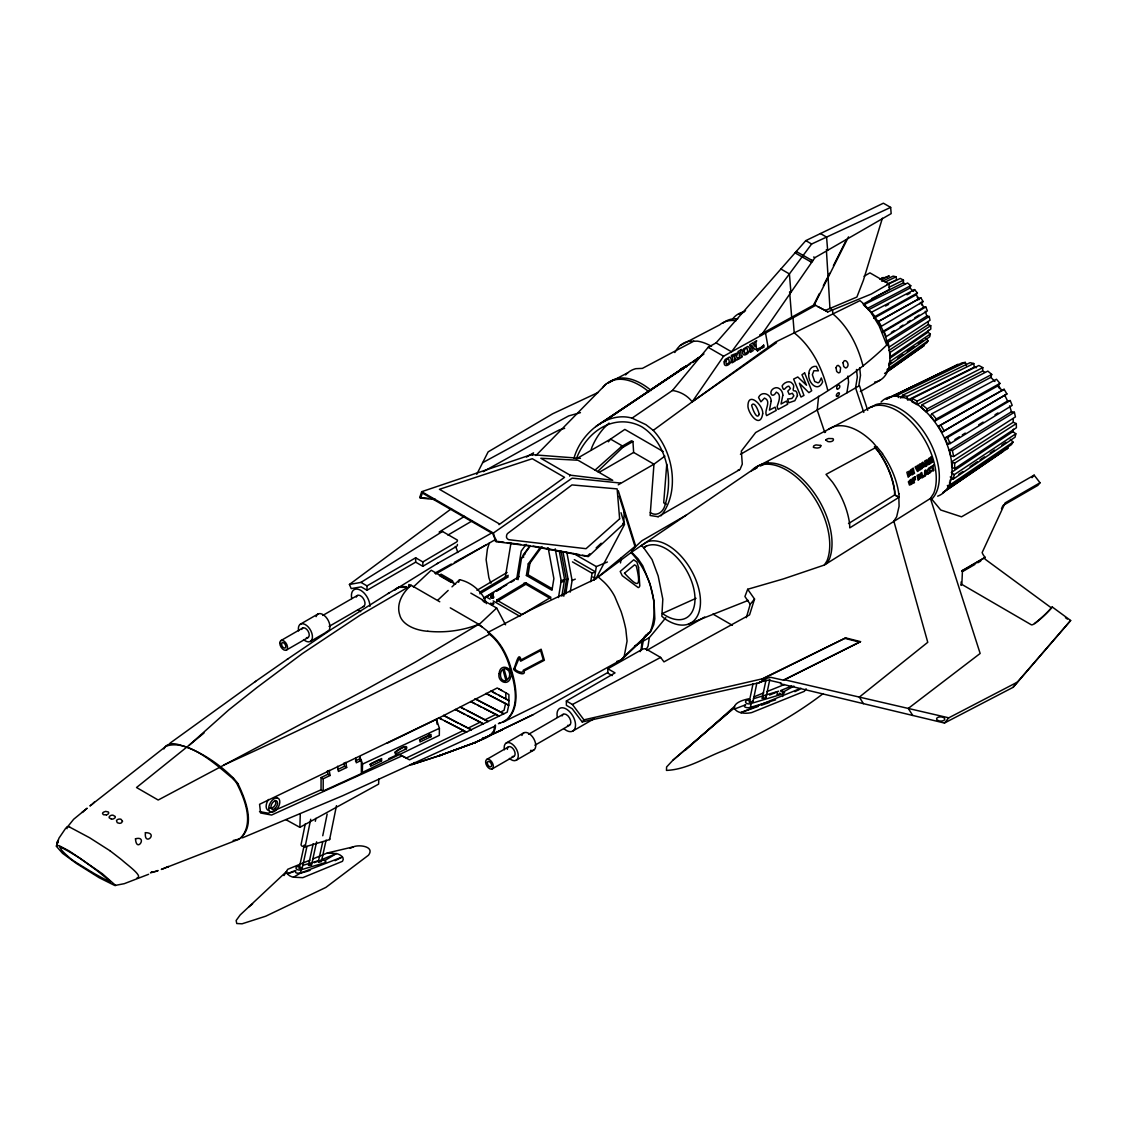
<?xml version="1.0" encoding="UTF-8"?>
<svg xmlns="http://www.w3.org/2000/svg" width="1127" height="1127" viewBox="0 0 1127 1127"><rect width="100%" height="100%" fill="white"/><g stroke="black" fill="none" stroke-linecap="round" stroke-linejoin="round"><path stroke-width="1.5" d="M458.619 582.293L459.591 579.715C471.171 582.011 483.286 592.196 486.441 603.649M285.835 819.625L299.867 827.345L300.289 813.933M378.785 779.081L378.63 784.11L299.867 827.345M871.805 298.57L903.361 282.891L903.46 280.144L900.276 278.425L887.682 284.441M961.19 581.87L961.035 585.378L961.838 584.406L962.472 570.403L985.139 557.33A12.538 9.819 38.5 0 1 982.138 552.568L1005.129 502.91L1040.024 482.765L1034.135 475.157L961.514 516.814L940.735 510.01L930.93 498.148L824.344 565.036L783.35 578.926L747.68 589.266L744.919 596.535L750.216 604.283L746.328 617.681M580.447 458.365L531.423 454.618L421.695 491.682L419.723 497.528L420.653 498.064L422.357 493.02L492.781 533.677L496.105 541.636L534.057 546.623L588.266 556.625L623.654 523.9L624.33 509.869M381.518 760.936L381.644 758.527L370.656 763.895L370.544 766.29L381.518 760.936L379.405 759.711L369.67 764.472M394.788 752.132L404.297 746.821M406.368 748.793C409.622 742.58 393.379 750.836 395.323 754.104L406.368 748.793L404.255 747.581M982.617 371.022L982.786 367.613L978.87 365.486L912.18 398.451L911.997 401.86L916.969 404.551L982.617 371.022L984.829 372.22M916.969 404.551L917.153 401.142L982.786 367.613M419.441 740.016L428.866 735.494L428.95 733.846M430.965 736.706L431.021 734.41L420.061 739.706L419.977 741.989L430.965 736.706L428.866 735.494M498.754 695.12L509.08 700.684L505.91 698.853L505.741 692.739M666.761 464.239L663.704 502.811A12.172 9.551 -86.6 0 0 666.296 504.149M665.832 617.638A722.027 575.136 -38.7 0 1 652.153 634.262L649.307 637.614L648.067 646.067A43.826 25.301 60 0 1 646.151 649.251M494.781 725.408L493.865 730.93L490.217 735.198M495.471 725.055C496.035 736.41 482.004 739.002 474.397 742.89L439.46 755.639L475.833 742.27L439.46 755.639M641.038 649.786L642.305 640.291L645.362 635.614L646.898 635.248M525.506 584.04L525.717 582.744L550.934 597.296L521.956 614.609L496.725 600.057L525.717 582.744L525.745 584.321L496.768 601.635L496.725 600.057M259.506 811.595L268.339 813.215L321.04 789.816L321.082 777.56L327.901 774.277L330.042 775.503L323.21 778.799L321.082 777.56M321.04 789.816L323.167 791.041L323.21 778.799M516.659 579.306L521.209 551.103L526.14 544.355M518.026 579.715L521.547 557.964L530.352 545.919M548.116 547.708L553.878 578.56L551.991 590.266L526.394 575.488L528.267 563.866L540.397 547.285M526.394 575.488L528.07 574.784L529.944 563.162L542.073 546.581M558.499 597.564L561.19 580.799L555.217 548.835M561.866 596.155L564.557 579.391L559.203 550.793M563.796 596.197L566.416 579.968L561.021 551.103M565.74 593.859L568.093 579.264L563.021 552.103M570.22 592.098L572.093 580.49L566.811 552.216M505.319 577.066L510.954 543.115M590.703 581.715L592.112 573.234L595.479 571.84L574.305 559.612M594.07 580.32L596.338 566.585L607.397 562.007M620.484 562.937L621.329 557.809M485.976 693.359L505.586 703.516L504.065 710.292L500.67 712.01L474.988 698.655M749.328 698.698C724.464 703.53 734.762 716.251 751.695 712.574L804.34 691.33L806.101 688.78M305.262 823.936L301.008 844.898L301.881 846.095L305.093 846.842L329.605 839.601L329.591 838.516M305.093 846.842L310.7 819.259M309.869 860.169L287.681 869.326C284.201 873.129 290.09 876.736 293.513 877.215L300.515 873.073L301.191 869.748L325.294 862.62C327.647 860.253 322.195 859.69 320.66 860.07M315.321 821.273L315.898 818.357M322.759 835.755L327.154 814.088M329.605 839.601L336.48 805.664M57.59 841.531L56.618 846.053L58.914 838.249L65.901 827.936M749.173 702.177L753.075 683.596M752.963 701.727L756.851 683.131M762.12 698.543L766.008 679.961M765.895 698.078L769.797 679.496M57.731 841.108L56.66 845.983L59.013 845.602L69.395 851.096L102.275 873.679M56.815 845.771L58.026 840.263M301.458 867.438C303.529 868.072 299.712 869.269 299.19 868.114L304.262 845.053M302.275 867.875L306.953 846.433M310.376 864.437L311.461 865.029L308.516 865.282L313.179 843.729M311.559 864.902L316.588 841.827M326.097 840.08L321.42 861.521L319.11 862.169L318.335 861.761L322.702 841.996M573.939 458.309C577.461 445.728 585.476 434.571 595.732 426.626L683.695 368.304M734.55 709.024L745.736 704.741C741.383 707.207 748.356 708.376 750.357 707.404L751.244 703.431L783.265 693.838L784.547 692.654L784.054 691.584L780.673 691.02M782.659 696.5L783.265 693.838M890.034 358.147L927.986 332.211L928.437 330.239M930.353 333.986L929.719 336.762L888.682 365.5L889.527 361.88L930.353 333.986L927.986 332.211M950.244 476.96L953.217 479.116L954.245 474.664L1015.836 433.782L1012.877 431.627L1013.441 429.204M1015.836 433.782L1015.047 437.206L953.217 479.116M56.956 843.757L57.449 841.968L56.533 846.236M868.353 309.869L910.053 288.033L910.743 285.695L907.573 282.99L863.493 304.938L867.494 308.347L910.743 285.695M882.399 218.187L863.381 280.341L856.886 297.049L825.26 310.446L817.864 306.614M922.182 404.706L921.294 407.608L926.225 411.792L990.844 377.334L991.732 374.432L987.844 371.107L922.182 404.706L927.112 408.89L926.225 411.792M747.68 589.266L754.541 599.057L749.568 614.863L663.972 661.887L660.619 657.421L645.757 648.828A4.142 2.395 0 0 0 642.052 649.476L607.847 668.762L607.847 673.115L612.158 675.608M506.108 720.463L502.769 722.266L550.624 698.74L620.836 660.098A25.935 14.975 60 0 0 624.316 655.759L627.063 641.066L625.823 629.359A110.995 64.084 60 0 0 621.09 611.524L614.722 596.422A33.81 19.511 60 0 0 602.48 580.701L598.282 576.968L631.035 552.582L634.98 546.454L619.132 496.091M621.188 659.844L650.899 631.247L653.773 624.696L654.815 618.85L654.054 601.269L649.969 583.8L642.77 565.796L638.065 558.823L631.613 552.16L633.416 548.61L641.883 540.763L686.357 515.081L749.624 471.847L757.33 467.635M631.613 552.16L686.357 515.081M299.19 868.114L300.303 867.48M308.474 865.142L309.221 864.592M318.335 861.761L319.462 861.127M499.036 524.661L564.542 477.341L532.282 458.717L439.445 489.301L499.303 523.858M492.02 596.563C489.231 597.521 494.218 598.578 493.077 596.676M491.175 603.466L492.443 604.199L493.077 603.114M621.54 659.563L650.124 632.05C660.422 606.213 650.166 572.107 631.035 552.582M414.454 762.5L412.524 764.416L409.777 764.698M616.737 661.464L620.836 660.098L650.124 632.05M569.67 476.101L570.051 475.143L612.736 480.299L577.996 460.239L540.819 458.266L570.051 475.143M56.463 846.419L62.591 853.35L76.692 863.634L99.275 877.778L114.771 885.498L124.28 883.681L148.595 874.298M846.856 392.914L848.589 382.194L847.927 376.052M858.76 386.04L860.493 375.319L859.676 367.627M649.237 632.909L647.616 633.444M649.73 632.444L645.94 635.149L645.306 637.22L643.968 637.431L641.573 649.772M1001.48 508.686L1002.96 505.53L1037.84 485.385L1040.024 482.765M863.24 304.107L889.414 289.4L888.964 283.849L871.382 294.006L827.782 311.897L813.891 304.445L819.399 293.527M823.33 285.723L827.246 277.918M863.113 366.36C858.14 346.679 848.716 327.069 832.853 313.912L832.529 309.939L829.951 308.46L828.035 276.354L829.571 273.298M833.417 265.662L846.49 239.699M848.518 236.867L814.384 304.67L759.795 334.86L761.119 335.466L814.948 257.632L891.161 213.623L890.654 207.396L883.385 203.198L805.791 240.629L716.082 342.876L708.15 347.299L672.425 390.491L632.05 418.145C619.371 414.426 605.917 418.864 595.732 426.626M476.749 474.326L488.132 451.885L552.653 413.792L598.367 392.351M532.254 455.336L533.522 452.843L526.478 457.055M640.122 651.645L640.911 650.152M115.743 885.54L102.289 873.693M145.411 832.67C143.89 847.053 159.161 832.797 145.411 832.656M284.004 875.552L286.54 871.509L240.192 914.927L236.135 920.534L236.769 923.534L242.066 923.802L265.676 916.223L325.858 887.428L368.515 855.182C375.178 846.377 358.964 844.32 353.357 846.856L327.309 852.984L313.038 858.859M751.413 470.706L751.498 470.565A61.097 35.275 60 0 1 807.002 487.836A61.097 35.275 60 0 1 826.936 560.964L824.344 565.036M753.808 469.466L753.907 469.297A60.971 35.205 60 0 1 809.313 486.54A60.971 35.205 60 0 1 829.218 559.527L826.612 563.627M925.915 338.48L928.084 340.777L926.788 342.805L886.794 371.177M893.598 521.576L896.655 516.786L899.092 506.262L898.853 497.401L894.627 494.964L894.542 491.386A57.491 33.19 60 0 0 878.172 451.392L874.383 446.841M947.356 485.455L949.159 487.315L951.244 484.047L1013.046 442.122L1010.341 439.347M1013.046 442.122L1011.454 444.616L949.159 487.315M268.606 799.452C266.226 802.48 264.267 809.299 269.114 810.834M632.05 418.145L645.898 424.654L653.237 430.373L692.161 401.888L723.59 356.217L815.709 305.29L813.891 304.445M874.989 316.546L873.749 318.335L916.166 294.767L917.42 292.978L914.603 289.611L871.425 312.278L874.989 316.546L917.42 292.978M914.603 289.611L913.363 291.4L910.053 288.033M931.944 413.722L930.381 415.933L934.762 421.188L998.367 385.603L999.931 383.391L996.479 379.25L931.944 413.722L936.326 418.976L934.762 421.188M688.372 364.979L690.597 363.091L685.272 366.979M530.113 545.595L523.196 555.048L524.886 554.343M890.654 207.396L811.637 244.01L731.55 351.807L716.082 342.876M82.961 811.51L82.186 812.454L87.131 808.228L73.664 819.259L66.775 827.838A49.391 6.396 35.3 0 0 66.859 828.106A53.857 6.987 35.3 0 0 66.944 828.401L67.056 828.725M608.383 441.812L610.538 439.107L624.837 429.401L663.169 451.533M490.738 603.142C489.273 605.805 496.176 604.311 493.232 602.663M607.847 668.762L615.032 672.904L566.374 700.994L566.374 705.347L572.206 708.714L582.194 721.956L583.941 719.857L762.289 678.834L845.687 637.896L860.521 641.643L783.504 680.187L770.812 677.341L761.824 679.398L762.289 678.834M750.216 604.283L754.541 599.057M582.194 721.956L758.964 682.835L764.345 679.792M783.504 680.187L860.521 641.643M761.824 679.398L845.687 637.896M1032.036 477.693L1034.135 475.157M962.472 570.403L961.669 571.361L985.223 557.414M759.598 682.074L768.515 680.102L781.138 683.032L780.504 683.793L944.44 723.041L948.765 717.829L1017.413 682.117L1070.65 620.484L1052.252 606.974L1050.618 608.904A186.913 146.454 38.5 0 1 1034.671 623.682M961.838 584.406L1031.374 624.823A3.649 2.86 38.5 0 0 1033.29 624.358A186.913 146.454 38.5 0 0 1051.406 607.932L1052.252 606.974M944.44 723.041L1013.074 687.343L1017.413 682.117M1070.65 620.484L1013.074 687.343M163.894 748.948C168.641 739.833 179.179 744.891 186.307 747.032M686.146 367.177L687.118 366.036M691.288 362.556L689.062 364.754M692.499 362.471L697.881 358.132L691.936 362.26M697.458 359.189L699.219 357.245L695.923 360.203M672.932 760.204L734.24 707.756L672.932 760.204L666.606 766.966L666.466 770.403C687.09 769.572 705.474 757.358 724.422 750.258C759.246 734.762 792.83 716.885 823.147 693.612M394.492 590.055L437.938 563.162M395.056 589.731L396.591 588.364M682.793 369.262L683.54 368.487M825.654 431.711L824.823 432.585L817.216 410.031L818.625 396.239M535.931 455.519L605.974 384.166M609.045 423.09L604.072 427.936A65.62 51.476 -86.6 0 0 592.253 446.503A13.101 10.284 -86.6 0 0 591.182 449.997M91.907 804.453L89.949 805.96L166.895 745.567M240.868 837.995C254.35 822.682 244.672 798.916 236.67 783.195M597.564 471.621L622.752 447.433L632.951 441.545L633.642 452.448L653.97 464.183L650.138 515.49L658.14 516.73M413.384 586.97L431.218 570.248L455.562 584.307M452.364 580.687L450.772 582.18L439.474 575.658L441.066 574.164L452.364 580.687L453.956 583.687M438.009 599.944L448.166 590.435M451.983 586.857L459.591 579.715M478.834 624.752L496.669 608.031L505.558 624.795M589.858 553.737L587.336 556.076L582.377 555.174M596.169 547.891L601.226 543.228M886.752 345.017C849.011 382.067 801.536 407.044 755.696 432.514L741.341 451.082L742.284 464.113L740.03 469.452L658.154 516.73M692.725 362.33L703.952 353.977M507.868 718.66C519.603 705.15 515.081 685.92 510.714 670.185C506.995 656.675 500.74 643.179 489.541 634.276L490.16 633.895L487.667 631.289L478.764 624.302L415.412 662.112L365.303 689.921L158.189 800.029L136.522 787.519L189.266 745.13L228.64 710.01L257.097 687.428L302.43 653.519L360.034 615.243L411.27 585.322L439.769 601.776M595.07 470.086L621.343 446.658L631.571 440.756L632.951 441.545M685.188 750.371L734.48 706.446M681.441 369.008L680.511 369.811L686.766 365.557L603.255 421.85M166.275 746.102C188.491 738.678 217.187 765.684 232.824 778.574M634.98 546.454L595.873 578.771L531.986 609.284L487.949 632.402L490.16 633.895C402.705 680.271 313.94 724.238 223.738 765.036M189.266 745.13L204.029 733.001M483.539 598.127L519.251 576.503M248.771 906.925L252.603 903.896M457.365 544.411A4.142 2.395 0 0 1 456.238 546.553L422.836 566.303L415.666 562.162L367.008 590.252L361.189 586.885L351.187 588.59L349.44 584.462L451.49 508.629M664.874 456.111L653.97 464.183L618.23 484.821M169.98 743.2L255.66 681.314M492.964 595.986L492.851 594.986L491.118 595.605L492.964 595.986L492.964 597.592M646.546 545.778L643.714 547.821L641.587 545.595M672.425 390.491C680.06 391.548 687.583 395.577 692.161 401.874L775.531 342.045L859.971 300.641L862.451 302.74A49.334 28.485 60 0 1 871.213 312.827L879.215 325.999L886.766 345.073M884.568 373.488L924.07 345.595L886.893 371.966M928.084 340.777L887.076 369.515M692.161 401.888L776.559 342.636M889.104 364.303L891.894 362.345M897.486 358.428L903.065 354.512M907.263 351.582L914.236 346.679M918.42 343.749L922.619 340.805M287.3 659.267L331.366 629.373M254.927 681.821L288.061 658.731M421.695 491.682L493.344 533.043L572.178 478.144L620.456 483.046M295.88 870.523C292.372 876.721 310.869 870.185 310.15 870.213M1002.917 451.518L942.89 492.64L1008.101 448.053L1005.876 449.49M949.976 480.285L952.85 478.341M958.598 474.439L962.909 471.509M970.108 466.634L977.292 461.774M980.166 459.816L984.477 456.9M990.224 452.998L994.535 450.067M1001.72 445.207L1006.031 442.277M602.649 422.329L686.554 365.881M754.259 469.226L755.034 468.705M599.409 424.076L686.019 366.092M94.429 802.001L92.527 803.903M928.239 322.28L928.296 324.562L888.851 350.497M930.733 325.689L889.837 352.582L889.95 356.949L930.817 329.07L930.733 325.689L928.296 324.562M1012.877 431.627L951.287 472.509L954.245 474.664M954.752 468.607L1016.399 427.753L1016.3 423.597L1013.258 422.231L951.582 461.873L951.723 467.254L954.752 468.607L954.611 463.225L1016.3 423.597M739.213 314.32L745.553 310.742M881.272 278.82L883.3 277.496L881.272 278.425M641.333 545.637L647.18 541.833A46.165 26.654 60 0 1 699.092 590.154A46.165 26.654 60 0 1 664.55 618.568L661.845 616.272L662.817 599.198L658.168 575.953L652.04 559.541L643.714 547.821A41.065 23.709 60 0 1 692.964 585.547A41.065 23.709 60 0 1 662.408 613.468L696.021 598.31M871.763 407.143L875.369 404.79A55.42 31.993 60 0 1 927 436.712A55.42 31.993 60 0 1 931.944 498.951M955.499 365.979L958.006 364.345L886.231 399.212L898.853 393.154M878.243 321.646L920.815 297.782L923.098 301.571L919.618 303.67M879.638 327.295L881.356 326.196L878.454 321.378L920.815 297.782M929.169 316.476L887.991 342.242L889.09 347.102L930.029 320.237L929.169 316.476L926.831 316.067L885.653 341.847M938.439 426.288L1004.115 389.294L1006.904 393.943L942.003 432.204L938.439 426.288L1004.115 389.294M942.003 432.204L1006.904 393.943M953.696 456.505L1015.427 416.891L1014.385 412.257L1011.468 411.792L949.427 450.082L950.779 456.041L953.696 456.505L952.343 450.532L949.427 450.082M150.44 872.918L158.104 870.537L155.413 871.608M388.139 593.52L398.592 587.28M332.197 628.838L389.012 592.957M488.907 736.1L490.245 735.367M1014.385 412.257L952.343 450.532M349.44 584.462L360.964 582.391L442.488 531.479L457.351 540.058A4.142 2.395 0 0 1 456.238 542.2L422.836 561.95L422.836 566.303M891.372 332.409L894.303 330.577M900.149 326.929L903.065 325.097M907.446 322.35L910.377 320.519M914.758 317.786L919.153 315.039M464.493 516.349L439.136 532.085L442.488 531.479M848.504 523.576L894.866 494.823L894.768 491.245A57.477 33.19 60 0 0 878.412 451.251L874.622 446.715M898.994 493.682L899.092 497.261L849.744 527.873L849.645 523.999A60.041 34.655 60 0 0 832.557 482.229L826.021 474.397L876.961 446.884L882.638 453.688M167.345 867.297L168.472 866.466L161.344 869.438L238.6 839.376C256.773 826.979 245.517 799.635 238.022 783.843M239.459 838.995L233.176 840.503M947.455 444.094L950.075 443.615L1012.201 405.368L1010.229 400.55L1007.608 401.015L944.933 437.924L947.455 444.094L950.427 442.263M954.893 439.516L959.345 436.755M962.317 434.923L965.29 433.092M978.673 424.851L983.138 422.104M995.028 414.764L998.001 412.933M925.788 306.953L923.689 307.305L882.018 331.958L884.103 331.606L925.788 306.953L927.394 310.869L886.16 336.621L884.103 331.606M660.915 515.87C680.173 492.372 673.552 451.73 653.237 430.373M1010.229 400.55L947.553 437.459L944.933 437.924M324.463 860.718L336.381 853.59C339.678 854.21 345.327 857.393 342.467 861.31L302.825 877.651L293.513 877.215M476.96 590.323L507.15 572.431M479.736 592.182L508.221 575.305M479.764 593.774L508.249 576.883M484.427 598.014L493.344 592.732M496.317 590.971L506.713 584.814M511.165 582.18L514.137 580.419M484.878 598.043L487.85 596.282M490.808 594.521L493.781 592.76M496.753 590.999L501.205 588.364M435.642 574.037L495.993 539.227M881.117 326.421L923.098 301.571M447.94 535.057L472.086 520.942M864.057 276.242L869.917 272.861L888.964 283.849M738.382 357.837L737.579 358.301L736.382 356.625L737.312 354.132A2.479 1.564 -65.2 0 0 736.959 353.16L731.395 355.343L731.493 356.611L732.353 356.118L732.761 361.077L732.015 362.838L735.255 360.964L735.156 359.696L734.381 360.147L734.917 357.724L736.593 360.189L738.481 359.104L739.509 357.189L739.101 352.23L738.157 352.765L738.058 351.511L741.566 349.483L740.721 351.3L741.129 356.259L742.073 355.709L742.172 356.963L738.664 358.992M576.291 458.886L610.538 439.107L623.611 446.658M300.416 624.147L317.913 614.032M360.964 582.391L367.008 585.885L415.666 557.795L422.836 561.95M322.759 615.455L357.4 595.45M280.933 640.573L302.656 628.035M286.399 650.068L308.136 637.516M329.07 626.415L363.725 606.411M599.409 472.199L633.642 452.448M310.39 641.404L327.887 631.303M740.453 454.35L859.45 385.645L867.734 410.369M860.366 391.562L880.06 380.193M634.586 646.109L642.151 641.742M642.799 641.362L649.307 637.614M646.757 650.448L704.699 617.004M506.234 742.975L523.745 732.874M528.577 734.283L563.218 714.279M486.751 759.415L508.488 746.863M492.231 768.896L513.968 756.344M534.902 745.243L569.544 725.239M516.208 760.232L533.705 750.131M572.812 731.029L594.07 718.758M963.416 571.079L974.911 564.43M977.785 562.767L980.659 561.105M482.638 462.704L568.67 415.905L580.447 412.651M483.286 471.649L546.525 436.487L559.626 429.767L564.669 428.33M533.212 714.617L474.397 742.89L533.212 714.617L607.749 672.551M437.022 563.697L491.175 533.296M782.152 692.682L793.887 686.075M936.326 418.976L999.931 383.391M434.783 573.192L451.335 564.049M454.35 562.401L485.948 544.961M927.112 408.89L991.732 374.432M566.374 700.994L572.431 704.488L660.619 657.421M885.526 306.023L888.597 304.403M907.01 294.753L910.081 293.147M761.627 464.296L872.115 406.495M627.795 372.783L608.397 382.898A60.971 35.205 60 0 1 651.167 390.477M680.426 345.341L719.618 324.9A55.575 32.091 60 0 1 736.114 320.702M760.401 466.043L768.065 462.056M335.043 860.704L342.481 856.957L300.515 873.073M889.118 287.258L903.46 280.144M438.488 717.645L466.677 732.282L463.507 730.451L406.368 758.006L398.803 754.076M460.464 724.168L468.226 728.098L480.285 722.111L483.441 723.943L455.66 709.503M466.761 710.376L485.004 719.773L495.936 714.349L499.106 716.18L477.792 705.122M902.769 397.803L902.417 395.352L907.094 396.436L973.77 363.514L974.32 367.191L976.489 367.684M355.428 760.95L359.217 759.091L361.358 760.316L361.387 773.587L323.167 791.041M361.358 760.316L356.301 762.81L355.611 758.232M794.887 691.668L799.592 689.372M439.389 728.31L439.319 735.339L362.316 772.474L362.542 764.092L439.389 728.31L436.431 719.322L386.885 743.355M750.075 701.064C747.398 702.882 755.203 701.698 752.399 700.684M777.405 693.598C774.714 695.697 783.265 693.725 779.292 693.204M974.32 367.191L907.629 400.113L907.094 396.436M965.318 362.401L962.134 362.838L893.57 395.619L897.641 395.056L965.318 362.401L966.529 366.12M902.417 395.352L970.108 362.669L973.77 363.514M900.431 398.014L903.586 396.493M337.677 769.558L344.524 766.261L346.651 767.501L338.438 771.46L337.621 766.233M758.964 682.835L765.303 679.792M740.791 313.574L743.947 312.052M902.009 391.632L952.512 367.416M885.019 282.102L896.134 276.805L896.613 279.792L887.034 284.342M502.304 729.93L485.019 737.523M493.485 726.816L342.425 795.845L242.432 837.84M881.032 279.707L889.259 275.904L879.933 279.355M881.849 281.37L893.147 276.129L896.134 276.805M388.674 758.696L397.352 754.738M67.085 826.598L69.804 827.19M350.173 848.279L353.357 846.856M521.547 557.964L523.787 557.02M528.267 563.866L529.944 563.162M561.19 580.799L564.557 579.391M560.936 582.434L564.303 581.025M566.416 579.968L568.093 579.264M572.093 580.49L575.291 579.137M295.175 870.523L287.258 873.777L293.795 871.692M314.194 862.704L318.955 860.76M322.111 859.45L336.381 853.59L327.309 852.984M769.572 695.049L777.517 691.809M780.687 690.527L791.816 686.005M800.973 688.259L740.791 712.63L758.372 706.361M754.118 696.768L763.683 692.894M766.881 691.612L784.42 684.526M688.484 624.076L748.243 600.395M737.819 470.297L739.34 469.889M397.789 587.716L401.466 586.491L406.213 586.716M761.57 705.22L769.572 702.375M763.444 697.261C759.556 698.994 768.163 698.331 765.332 697.035M412.524 764.416L440.84 755.189L411.735 764.613M909.066 472.312L908.503 473.706L909.08 472.312M151.863 872.383L154.202 871.833M486.723 737.171L482.595 738.1M750.004 699.754C742.115 700.078 745.975 705.572 751.244 703.431M753.371 698.74L778.644 691.175M750.357 707.404L775.63 699.839M299.768 866.254C292.499 866.438 297.063 871.368 301.191 869.748M302.98 865.311L319.054 860.549M499.007 723.478C521.674 716.166 516.913 688.005 511.404 669.861M491.893 596.183C487.118 598.127 496.331 599.015 493.232 596.239M498.402 723.633L499.74 723.125M398.775 587.336L406.579 587.322M151.3 872.059L152.258 871.847M106.417 814.891L103.459 814.736L102.557 813.595A3.043 1.705 -12 0 1 103.459 812.201L105.628 811.384L108.277 811.961A3.043 1.845 -8.8 0 1 108.586 813.356L108.277 813.835A3.043 1.845 -8.8 0 1 106.459 814.863M483.314 737.776L484.187 737.706M693.584 341.284L697.247 341.129A57.491 33.19 60 0 1 711.546 346.341M505.347 680.891C499.909 681.088 498.895 672.241 502.839 669.353L505.995 680.68M427.809 631.261C445.024 633.008 462.648 630.613 478.764 624.302L450.265 607.847M419.723 497.528L428.345 498.388M420.653 498.064L434.275 499.43M431.669 498.726L435.008 499.05M495.176 541.087L503.966 542.242M507.347 542.693L520.913 544.482M524.309 544.919L529.394 545.595M575.784 553.963L579.081 554.569M533.113 546.074L574.136 553.667M111.432 819.104L109.263 817.85A3.085 2 -5.3 0 1 109.558 816.314L110.685 815.525A3.085 2 -5.3 0 1 113.01 815.201L115.179 816.441A3.085 1.944 -6.5 0 1 114.884 817.948L113.757 818.737A3.085 1.944 -6.5 0 1 111.446 819.09M320.617 861.084L321.378 861.493M783.969 679.623L948.765 717.829M845.222 638.46L860.056 642.207M137.085 877.806C143.932 876.637 126.027 863.902 122.406 860.422A53.857 6.987 35.3 0 0 121.406 859.605A49.391 6.396 35.3 0 0 120.434 858.816L110.052 850.8M186.533 747.116C203.846 753.752 219.455 764.5 232.683 777.433M506.389 668.818L508.939 671.086L509.756 674.059L509.291 677.2L507.136 680.088L503.98 668.762L506.192 668.748M951.582 461.873L954.611 463.225M826.33 249.687L827.655 250.293L826.57 237.079L820.456 233.557M813.624 257.012L814.948 257.632M828.035 276.354L826.471 251.363M69.818 827.19L89.625 837.755L110.037 850.786M495.936 714.349L483.596 708.122M480.285 722.111L467.564 715.701M463.507 730.451L444.7 720.886M482.398 600.55L485.004 602.057M505.91 698.853L503.417 697.557M480.961 706.939L470.818 701.473M464.986 714.56L455.378 709.517M458.478 723.323L443.714 715.546M486.23 693.64L508.756 705.333L505.586 703.516M470.818 701.628L474.735 703.685M438.826 717.984L441.657 719.463M492.471 691.809L501.924 696.951M460.619 707.122L488.174 721.604L485.004 719.773M443.573 715.321L471.396 729.93L468.226 728.098M490.921 690.978L495.641 693.626M475.594 699.12L503.839 713.828L500.67 712.01M463.789 708.953L460.196 707.052M903.361 282.891L905.164 283.877M912.18 398.451L917.153 401.142M621.343 446.658L622.752 447.433M498.754 688.78L508.911 694.57L508.869 704.713L507.235 712.123L409.524 759.837L401.973 755.907L271.579 815.046L260.576 812.976L259.576 804.298L441.15 716.857L497.246 687.963L501.924 690.612M805.791 240.629L811.637 244.01M796.254 251.49L812.736 260.816L811.496 260.098M795.028 252.885L811.708 262.323L810.454 261.605M780.884 269.001L789.407 273.931L790.915 292.372M825.26 310.446L827.782 311.897M708.15 347.299L723.59 356.217M894.866 494.823L899.092 497.261M622.71 523.365L623.654 523.9M712.94 614.074L732.353 625.288M573.657 553.498L596.338 566.585M572.46 561.88L592.112 573.234M547.229 548.187L549.906 549.722M592.872 577.024L595.873 578.771L624.555 524.421L621.005 512.715M528.07 574.784L552.16 588.688M523.928 583.124L550.962 598.888M485.652 596.577L490.132 599.155M493.119 600.888L519.984 616.384M470.847 593.126L496.669 608.031M478.975 625.105L482.018 626.866M1051.449 607.946L986.519 560.232A12.27 9.622 38.5 0 1 984.857 558.823L984.42 558.386M276.171 797.099L277.341 798.085M990.844 377.334L994.916 381.461M110.319 881.568L110.277 882.089A136.043 12.397 33.7 0 1 94.682 873.791A136.043 12.397 33.7 0 1 74.269 861.296L70.508 858.577A78.214 7.128 33.7 0 1 61.45 849.885L59.773 846.701L60.633 847.067A58.055 5.283 33.7 0 1 69.62 851.998A58.055 5.283 33.7 0 1 80.397 858.478L95.64 869.621A78.214 7.128 33.7 0 1 110.319 881.568M488.315 632.205C500.303 641.376 507.573 655.224 511.334 669.607M232.754 777.503L233.5 778.208M837.234 389.026L837.065 388.857A2.184 1.409 -67 0 1 837.107 386.251A2.184 1.409 -67 0 1 839.094 385.096A2.184 1.409 -67 0 1 839.671 387.294L839.404 387.787A2.155 1.071 -53.9 0 1 837.234 389.026M233.557 778.264L237.276 782.73M232.909 778.658L234.402 780.25M949.441 482.187L951.244 484.047M998.367 385.603L1001.959 390.675M916.166 294.767L919.097 298.894M876.721 447.025L873.059 442.629A57.491 33.19 60 0 0 828.317 429.429M234.472 780.335L236.614 783.096M820.766 445.433L816.061 444.926A3.705 1.352 -11.1 0 0 813.722 445.968L813.328 447.151A4.184 1.536 -11.1 0 0 815.131 447.771L816.061 447.968A3.86 2.085 0.2 0 0 820.766 445.433M572.431 704.488L583.941 719.857M237.332 782.814L237.966 783.758M912.729 715.448L908.277 708.432L980.152 653.463L930.423 498.458L933.705 493.302A55.575 32.091 60 0 0 918.237 430.12A55.575 32.091 60 0 0 869.072 407.932M863.423 703.657L859.352 697.092L927.76 642.305L893.908 521.378M1004.749 395.323L1007.608 401.015M921.365 302.67L923.689 307.305M940.594 424.907L944.158 430.824M275.368 800.438L275.89 803.283L274.946 805.453A4.747 2.874 -51.6 0 1 269.705 807.89M1009.581 405.833L1011.468 411.792M925.295 311.221L926.831 316.067M947.553 437.459L950.075 443.615M408.622 585.66L408.876 584.533L411.27 585.322C402.691 592.267 395.957 603.931 399.789 615.074A33.12 19.441 -0.8 0 0 427.894 631.303M362.542 764.092L359.781 756.668L360.33 760.655M863.789 412.412L855.576 387.885L857.309 377.165L856.492 369.473M897.641 395.056L898.444 397.535M635.614 545.933L618.272 490.696M493.344 533.043L496.105 541.636M827.739 390.351C822.499 368.642 811.989 346.975 794.225 332.859L792.999 317.842L791.675 317.236L789.604 291.766M345.834 762.275L346.651 767.501M329.239 770.319L330.042 775.503M765.515 333.043L768.121 347.355M436.431 719.322L437.121 724.238M344.059 762.923L344.524 766.261M327.901 774.277L327.436 770.812M1013.187 419.427L1013.258 422.231M493.232 595.197L493.288 597.296M493.077 595.07L493.161 597.451M492.724 596.098L492.724 597.704M492.443 596.169L492.443 597.775M415.666 557.795L415.666 562.162M367.008 585.885L367.008 590.252M483.976 601.832A6.086 1.69 41.8 0 1 485.117 602.565M882.399 453.829A57.491 33.19 60 0 1 898.768 493.837M650.265 512.503A12.665 9.946 -86 0 0 664.789 505.981A63.394 49.827 -86 0 0 641.7 426.739A63.394 49.827 -86 0 0 577.602 455.646A12.665 9.946 -86 0 0 576.545 459.098M864.902 306.15A47.799 27.597 60 0 1 885.428 336.184L888.809 347.553A47.799 27.597 60 0 1 874.552 382.166M504.417 749.779A9.974 5.762 60 0 1 510.616 743.144A9.974 5.762 60 0 1 518.251 756.372A9.974 5.762 60 0 1 509.404 758.415M562.063 715.927A6.325 3.649 60 0 1 569.544 717.941A6.325 3.649 60 0 1 567.543 725.422M557.33 717.293A13.087 7.551 60 0 1 565.458 708.587A13.087 7.551 60 0 1 575.488 725.943A13.087 7.551 60 0 1 563.866 728.634M521.914 735.466A9.974 5.762 60 0 1 533.705 738.622A9.974 5.762 60 0 1 530.549 750.413M507.347 749.37A5.48 3.17 60 0 1 510.883 746.947A5.48 3.17 60 0 1 515.039 753.033A5.48 3.17 60 0 1 512.221 756.499M1065.452 617.793A2.987 1.789 35 0 1 1066.128 618.145M1066.762 618.596A2.987 1.789 35 0 1 1067.297 619.132M722.886 323.195A55.42 31.993 60 0 1 737.762 318.828M674.848 352.54A57.477 33.19 60 0 1 688.146 341.396L693.823 341.157L642.404 368.388L635.867 368.67A60.041 34.655 60 0 0 625.584 374.925M602.706 387.589A61.097 35.275 60 0 1 648.828 391.759M681.243 370.135A3.86 2.212 3.2 0 1 684.977 367.487M692.95 362.218A3.86 2.212 3.2 0 1 694.753 360.936M360.682 611.679A13.087 7.551 60 0 1 358.287 609.932M351.737 598.606A13.087 7.551 60 0 1 359.471 589.703A13.087 7.551 60 0 1 369.938 606.34M298.599 630.951A9.974 5.762 60 0 1 304.783 624.316A9.974 5.762 60 0 1 312.418 637.544A9.974 5.762 60 0 1 303.572 639.587M356.245 597.099A6.325 3.649 60 0 1 363.274 598.409A6.325 3.649 60 0 1 362.795 606.692M316.095 616.638A9.974 5.762 60 0 1 327.196 618.695A9.974 5.762 60 0 1 326.421 631.754M301.656 629.458A5.48 3.17 60 0 1 308.136 631.19A5.48 3.17 60 0 1 306.403 637.671M455.308 546.37A13.087 7.551 60 0 1 457.703 552.54M881.075 402.001A55.42 31.993 60 0 1 939.735 429.359A55.42 31.993 60 0 1 937.65 496.162M733.184 318.265A55.42 31.993 60 0 1 743.059 312.052M997.733 386.04A43.629 25.188 60 0 1 999.649 388.618M917.223 297.218A35.5 20.497 60 0 1 918.928 299.768M920.534 302.445A35.5 20.497 60 0 1 921.985 305.163M490.963 583.166A25.935 14.975 60 0 1 488.85 577.559L486.117 559.696L487.343 549.413A110.995 64.084 60 0 1 489.428 542.932M499.148 673.636C496.979 681.117 507.883 686.709 510.461 677.89C515.307 668.691 499.867 661.577 499.148 673.636M762.697 413.75C760.26 429.345 748.413 413.848 747.948 406.438C747.708 390.407 763.726 405.551 762.697 413.75M624.499 573.206C637.121 586.674 641.742 589.308 636.403 566.43A2.972 2.169 44.9 0 0 635.938 565.641L634.529 564.881L624.499 573.206M759.204 414.398C756.781 420.695 752.188 408.044 751.639 405.171C754.653 400.508 758.725 411.58 759.204 414.398M771.164 401.282L769.445 410.101L775.094 407.171L776.235 410.425L766.628 415.609C763.486 410.552 772.15 401.254 764.5 398.085L760.922 401.818L758.527 397.437C761.922 390.196 771.46 394.365 771.164 401.282M782.842 395.239L781.039 404.015L786.576 401.029L787.674 404.241L778.081 409.425L777.123 406.636C778.306 402.48 782.124 394.436 776.334 392.14C771.925 399.733 767.896 391.308 774.038 388.28C778.532 385.913 782.927 390.886 782.842 395.239M922.928 466.958L921.928 468.719L921.844 462.845L922.914 462.169L925.647 466.395L922.928 466.958M925.535 474.566L925.521 475.721L921.858 477.989L920.759 473.115L921.745 472.509L922.633 476.453L924.267 475.425L924.478 476.355L924.746 470.635L925.831 469.959L928.254 474.016L925.535 474.566M638.572 567.346L639.784 585.815A2.536 1.366 -81.9 0 1 639.009 587.223A2.31 1.254 -81.9 0 1 638.037 587.463L622.245 575.686L620.202 571.474L633.712 559.809L636.882 562.063L638.572 567.346M922.985 464.085L922.957 465.93L923.746 465.437L922.985 464.085M925.591 471.692L925.549 473.551L926.352 473.058L925.591 471.692M762.5 346.383C763.106 350.68 759.542 346.299 762.5 346.383M808.918 373.417C807.115 381.644 817.54 393.506 822.654 381.94L821.315 377.968L819.625 381.532A4.832 3.508 88.2 0 1 818.047 382.856L814.722 381.532L812.342 374.713L813.891 370.727L818.427 370.825L816.371 366.374C812.285 365.599 808.651 369.417 808.918 373.417M758.33 348.849C758.823 353.216 754.498 348.905 758.33 348.849M513.588 669.114C514.363 671.917 526.154 677.059 524.168 670.875L544.383 660.253L541.157 649.222L521.04 659.901C518.575 650.054 515.631 666.466 513.588 669.114M761.711 347.834L761.711 347.834M931.268 470.804L930.55 472.551L928.366 473.608C933.719 468.79 924.225 473.565 928.958 467.916A5.438 3.804 -78.6 0 1 930.029 467.466C929.634 469.621 928.113 469.071 931.268 470.804M911.039 474.171L908.193 477.256L906.855 472.255L909.658 471.03L911.039 474.171M921.013 477.2L918.153 480.299L917.054 475.425L919.787 474.157L921.013 477.2M757.964 350.145L757.499 350.736L757.964 350.145M928.366 461.253L927.887 462.648L929.676 463.901L928.465 464.648L926.972 463.535L927.028 465.55L926.042 466.155L924.619 461.098L927.056 459.76L928.366 461.253M836.079 367.782L836.657 371.445L838.361 372.798A3.001 2.184 88.2 0 0 840.108 372.023L840.615 367.698L838.446 365.458A2.902 2.155 82.4 0 0 836.685 366.219L836.079 367.782M843.066 362.824L843.7 366.5L845.391 367.867A3.001 2.184 88.2 0 0 847.138 367.092C850.307 364.091 844.56 357.005 843.066 362.824M909.447 481.75C910.419 488.343 912.532 477.806 909.447 481.75M909.996 474.594C908.742 477.538 908.63 472.664 909.996 474.594M919.956 477.637C918.688 480.609 918.575 475.707 919.956 477.637M759.64 349.271C760.176 351.934 758.429 344.82 759.64 349.271M735.621 355.146L734.114 356.935L733.973 355.188L735.621 355.146M725.915 361.33L726.084 363.429A2.564 1.62 -65.2 0 0 726.802 364.134L728.704 363.035A2.451 1.55 -65.2 0 0 729.254 361.584L728.676 358.935L726.732 359.513A2.409 1.521 -65.2 0 0 725.915 361.33M744.299 350.722L744.468 352.821A2.564 1.62 -65.2 0 0 745.186 353.512L747.088 352.427A2.451 1.55 -65.2 0 0 747.638 350.976L747.06 348.328L745.116 348.905A2.409 1.521 -65.2 0 0 744.299 350.722M797.451 395.549L794.859 400.719L788.844 402.762L787.548 399.028L791.858 398.479L793.859 395.873L792.38 393.253L789.182 394.351L787.801 391.139L790.421 388.519L788.815 386.152C784.829 386.491 783.983 393.548 782.124 385.885C784.068 382.433 789.83 379.757 792.577 383.758C795.916 386.688 790.252 391.379 795.493 390.928A4.297 3.48 85.7 0 1 796.916 392.872L797.451 395.549M514.8 668.396C514.884 670.959 524.323 674.538 523.238 670.241L543.256 659.718L540.594 650.631L520.674 661.197L519.026 658.379L514.8 668.396M908.447 481.863L909.419 485.061L911.729 484.216A2.437 1.705 -78.6 0 0 912.419 482.286L911.687 479.848A2.353 1.648 -78.6 0 0 910.658 479.482L908.447 481.863M135.479 838.77C136.437 853.717 148.257 835.487 135.479 838.77M724.238 361.837C723.069 369.91 733.874 363.133 730.69 358.104A4.452 2.817 -65.2 0 0 729.352 357.062L725.295 359.414A4.452 2.817 -65.2 0 0 724.238 361.837M742.623 351.215C741.453 359.302 752.258 352.512 749.061 347.496A4.452 2.817 -65.2 0 0 747.722 346.454L743.665 348.806A4.452 2.817 -65.2 0 0 742.623 351.215M122.491 821.245L121.617 822.682A3.043 2.155 0.9 0 1 119.434 823.316L117.264 822.71L116.475 820.695A3.113 2.085 -3 0 1 117.912 819.385L118.645 819.16A3.113 2.085 -3 0 1 121.026 819.287L122.491 821.245M57.322 842.404L56.561 846.194L57.322 842.404M919.266 475.932C917.899 478.087 918.561 473.889 919.266 475.932M927.352 461.873C925.802 464.563 926.324 459.323 927.352 461.873M825.866 439.981L827.669 441.46A3.86 2.085 0.2 0 0 832.318 441.136A3.86 2.085 0.2 0 0 832.923 438.628L828.599 438.516A3.705 1.352 -11.1 0 0 826.26 439.558L825.866 439.981M619.639 518.843L586.026 548.694L508.925 539.706A6.213 3.916 -88.7 0 1 506.572 537.579A3.55 2.24 -88.7 0 1 507.784 533.339L571.967 484.92L617.131 488.893L619.639 518.843M804.608 372.91L801.973 374.742L806.523 385.237L797.789 376.982L793.619 379.081L800.987 397.056L803.96 395.422L799.381 383.208L808.89 392.647L811.694 390.731L804.608 372.91M913.18 468.283L910.546 469.931L911.898 474.96L914.546 473.298L914.335 472.368L912.659 473.41L912.391 472.185L913.927 471.227L913.715 470.297L912.18 471.255L911.954 470.382L913.617 469.339L913.18 468.283M916.11 466.437L915.096 467.071L917.463 471.495L918.547 470.818L918.477 467.423L919.787 470.044L920.872 469.381L920.463 463.704L919.477 464.338L919.928 468.128L918.28 465.085L917.308 465.69L917.674 469.536L916.11 466.437M931.17 456.998L928.521 458.647L929.958 463.718L932.621 462.07L932.409 461.14L930.733 462.183L930.451 460.943L932.001 459.985L931.79 459.055L930.24 460.013L929.93 459.098L931.606 458.055L931.17 456.998M914.955 476.721L912.335 478.355L913.433 483.229L914.42 482.624L913.941 480.525L915.462 479.581L915.251 478.651L913.729 479.595L913.518 478.679L915.166 477.651L914.955 476.721M933.86 464.972L930.55 467.015L930.761 467.944L931.93 467.226L932.818 471.171L933.804 470.565L932.917 466.62L933.86 464.972M752.427 343.214L749.807 344.721L749.92 345.975L750.751 345.496L751.16 350.469L750.427 352.202L753.146 350.638L751.92 345.595L755.048 349.595L756.428 348.792L755.921 342.523L756.682 340.748L753.893 342.354L755.09 346.567L752.427 343.214M763.655 345.13C761.598 346.919 765.12 349.314 763.655 345.13M761.035 348.018L760.288 348.933L761.035 348.018M837.643 396.197A2.169 1.085 -53.9 0 0 839.263 392.971A2.169 1.085 -53.9 0 0 836.6 394.52A2.169 1.085 -53.9 0 0 837.643 396.197M487.343 762.923A3.029 1.747 60 0 0 490.555 766.909A3.029 1.747 60 0 0 490.555 762.627A3.029 1.747 60 0 0 487.343 762.923M938.129 720.576A4.099 2.099 2 0 0 944.736 719.406A4.099 2.099 2 0 0 939.171 716.997A4.099 2.099 2 0 0 938.129 720.576M485.61 761.922A5.48 3.17 60 0 0 491.428 769.149A5.48 3.17 60 0 0 491.428 761.401A5.48 3.17 60 0 0 485.61 761.922M281.525 644.095A3.029 1.747 60 0 0 284.737 648.081A3.029 1.747 60 0 0 284.737 643.799A3.029 1.747 60 0 0 281.525 644.095M279.792 643.094A5.48 3.17 60 0 0 285.61 650.321A5.48 3.17 60 0 0 285.61 642.573A5.48 3.17 60 0 0 279.792 643.094M275.706 810.426A7.847 4.536 -60 0 0 278.2 798.268A7.847 4.536 -60 0 0 268.916 806.509A7.847 4.536 -60 0 0 275.706 810.426M275.129 808.284A4.719 2.719 -60 0 0 276.622 800.987A4.719 2.719 -60 0 0 271.043 805.932A4.719 2.719 -60 0 0 275.129 808.284"/></g></svg>
